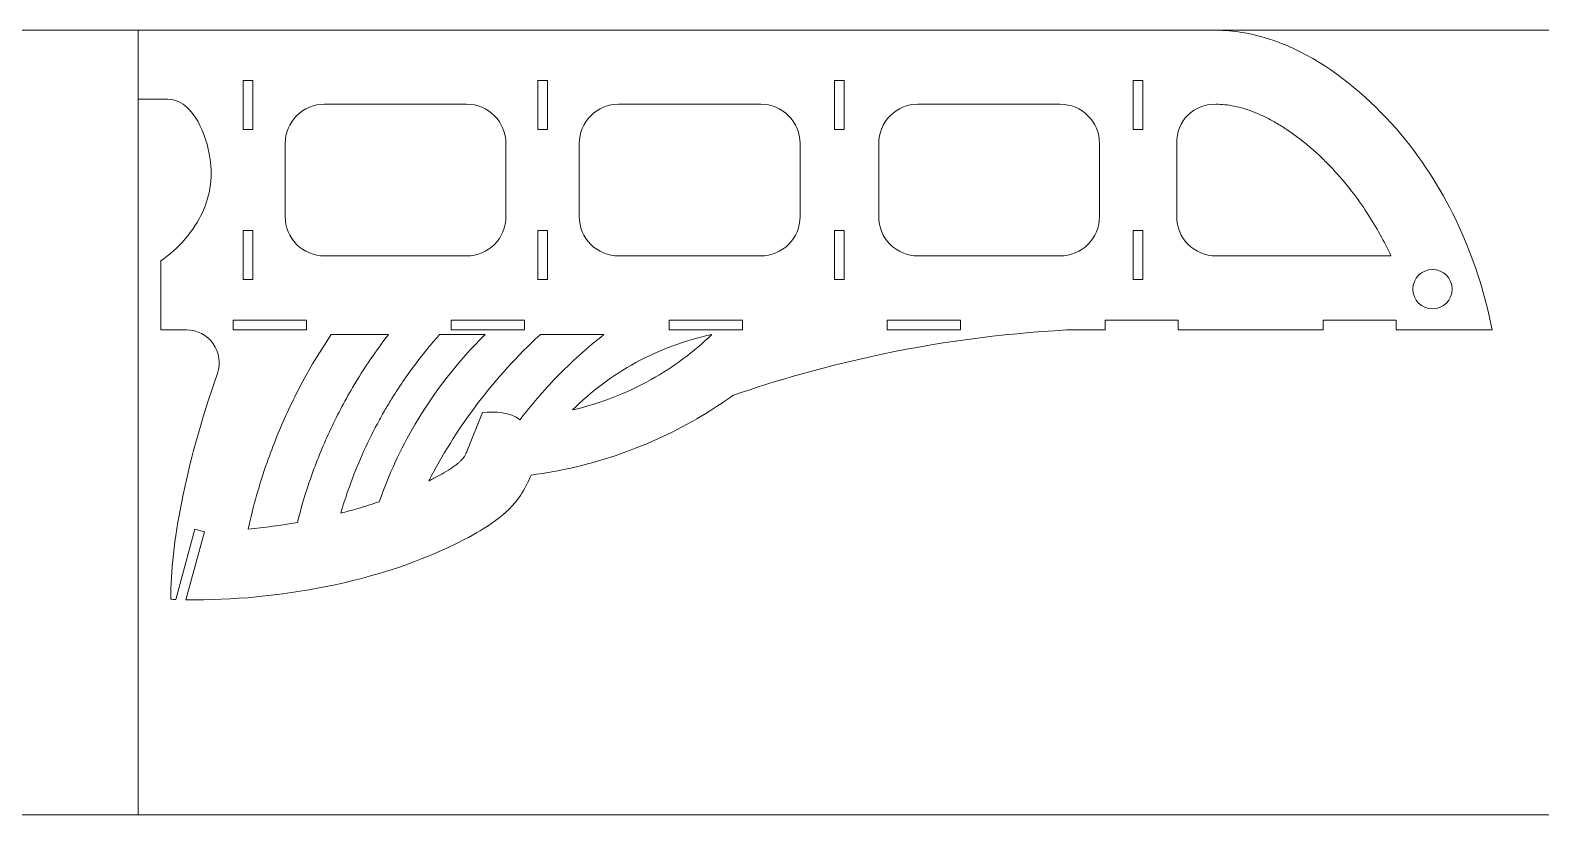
# Model space of a CAD drawing. Header units: centimetres. Extents: x -99 to 99, y -31 to 17.
# Drawn here: x -37 to 24.6, y -15.2 to 16.8 of the extents above; entities that cross this region are included whole.
import ezdxf

# ---------------------------------------------------------------- set-up
doc = ezdxf.new("R2010")
doc.units = ezdxf.units.CM
doc.header["$MEASUREMENT"] = 0
doc.layers.add('layer 1', color=7, linetype='Continuous')

msp = doc.modelspace()

# ---------------------------------------------------------------- linework, layer by layer
at = {"layer": 'layer 1', "color": 1, "lineweight": 9}
for points, knots in [([(-98.60657, -15.20719), (-98.60657, -15.20719), (-32.60657, -15.20719), (-32.60657, -15.20719), (-32.60657, -15.20719), (-32.60657, -15.20719), (-32.60657, 16.79281), (-32.60657, 16.79281), (-32.60657, 16.79281), (-32.60657, 16.79281), (-98.60657, 16.79281), (-98.60657, 16.79281), (-98.60657, 16.79281), (-98.60657, 16.79281), (-98.60657, -15.20719), (-98.60657, -15.20719)], [0, 0, 0, 0, 0.2, 0.2, 0.2, 0.2, 0.4, 0.4, 0.4, 0.4, 0.6, 0.6, 0.6, 0.6, 1, 1, 1, 1]), ([(33.39343, -15.20719), (33.39343, -15.20719), (-32.60657, -15.20719), (-32.60657, -15.20719), (-32.60657, -15.20719), (-32.60657, -15.20719), (-32.60657, 16.79281), (-32.60657, 16.79281), (-32.60657, 16.79281), (-32.60657, 16.79281), (33.39343, 16.79281), (33.39343, 16.79281), (33.39343, 16.79281), (33.39343, 16.79281), (33.39343, -15.20719), (33.39343, -15.20719)], [0, 0, 0, 0, 0.2, 0.2, 0.2, 0.2, 0.4, 0.4, 0.4, 0.4, 0.6, 0.6, 0.6, 0.6, 1, 1, 1, 1]), ([(22.61719, 4.56781), (22.07613, 7.29613), (20.93159, 10.02104), (19.07854, 12.31885), (19.07854, 12.31885), (17.07281, 14.80601), (14.23701, 16.79281), (11.34647, 16.79281)], [0, 0, 0, 0, 0.33333333, 0.33333333, 0.33333333, 0.33333333, 1, 1, 1, 1]), ([(-32.60657, 13.9779), (-32.2441, 13.9779), (-31.88167, 13.97777), (-31.51917, 13.9779), (-31.51917, 13.9779), (-31.50261, 13.97792), (-31.48606, 13.97792), (-31.46951, 13.9779), (-31.46951, 13.9779), (-31.45926, 13.9779), (-31.44901, 13.97789), (-31.43875, 13.9779), (-31.43875, 13.9779), (-31.42741, 13.97793), (-31.41606, 13.97801), (-31.40475, 13.9779), (-31.40475, 13.9779), (-30.47238, 13.9697), (-29.89882, 12.78421), (-29.70391, 11.74785), (-29.70391, 11.74785), (-29.53881, 10.87), (-29.64541, 10.09916), (-29.9697, 9.38706), (-29.9697, 9.38706), (-30.32834, 8.5996), (-30.95321, 7.88397), (-31.67577, 7.38918)], [0, 0, 0, 0, 0.125, 0.125, 0.125, 0.125, 0.25, 0.25, 0.25, 0.25, 0.375, 0.375, 0.375, 0.375, 0.5, 0.5, 0.5, 0.5, 0.625, 0.625, 0.625, 0.625, 0.75, 0.75, 0.75, 0.75, 1, 1, 1, 1]), ([(-29.36907, 2.79637), (-29.22723, 3.20406), (-29.29155, 3.6552), (-29.54165, 4.00701), (-29.54165, 4.00701), (-29.79175, 4.35884), (-30.19671, 4.56781), (-30.62837, 4.56781)], [0, 0, 0, 0, 0.33333333, 0.33333333, 0.33333333, 0.33333333, 1, 1, 1, 1]), ([(-8.35271, 1.89753), (-6.51986, 2.53016), (-4.64973, 3.05838), (-2.75385, 3.4751), (-2.75385, 3.4751), (-0.11846, 4.05438), (2.56667, 4.4182), (5.25779, 4.56781)], [0, 0, 0, 0, 0.33333333, 0.33333333, 0.33333333, 0.33333333, 1, 1, 1, 1]), ([(-16.58089, -1.35044), (-15.34123, -1.18624), (-14.11442, -0.8969), (-12.93079, -0.48431), (-12.93079, -0.48431), (-11.77813, -0.08252), (-10.66643, 0.43613), (-9.62097, 1.06233), (-9.62097, 1.06233), (-9.18642, 1.32262), (-8.76331, 1.60149), (-8.35271, 1.89753)], [0, 0, 0, 0, 0.25, 0.25, 0.25, 0.25, 0.5, 0.5, 0.5, 0.5, 1, 1, 1, 1]), ([(-30.65291, -6.43495), (-28.73701, -6.46655), (-26.80734, -6.27554), (-24.93279, -5.89759), (-24.93279, -5.89759), (-22.99098, -5.50607), (-21.10829, -4.91394), (-19.30299, -3.97974), (-19.30299, -3.97974), (-18.42019, -3.52291), (-17.55591, -2.98428), (-17.01395, -2.18563), (-17.01395, -2.18563), (-16.83865, -1.92728), (-16.69706, -1.64172), (-16.58089, -1.35044)], [0, 0, 0, 0, 0.2, 0.2, 0.2, 0.2, 0.4, 0.4, 0.4, 0.4, 0.6, 0.6, 0.6, 0.6, 1, 1, 1, 1])]:
    msp.add_open_spline(points, degree=3, knots=knots, dxfattribs=at)
for points in [[(11.34647, 16.79281), (11.34647, 16.79281), (-32.60657, 16.79281), (-32.60657, 16.79281)], [(-32.60657, 16.79281), (-32.60657, 16.79281), (-32.60657, 13.9779), (-32.60657, 13.9779)], [(-31.67577, 7.38918), (-31.67577, 7.38918), (-31.67577, 4.56781), (-31.67577, 4.56781)], [(6.83261, 4.56913), (6.83261, 4.56913), (6.83261, 4.96781), (6.83261, 4.96781)], [(6.83261, 4.96781), (6.83261, 4.96781), (9.81586, 4.96781), (9.81586, 4.96781)], [(9.81586, 4.96781), (9.81586, 4.96781), (9.81586, 4.56913), (9.81586, 4.56913)], [(15.7215, 4.56913), (15.7215, 4.56913), (15.7215, 4.96781), (15.7215, 4.96781)], [(15.7215, 4.96781), (15.7215, 4.96781), (18.70474, 4.96781), (18.70474, 4.96781)], [(18.70474, 4.96781), (18.70474, 4.96781), (18.70474, 4.56913), (18.70474, 4.56913)], [(-31.67577, 4.56781), (-31.67577, 4.56781), (-30.62838, 4.56781), (-30.62838, 4.56781)], [(5.25779, 4.56781), (5.25779, 4.56781), (6.83261, 4.56781), (6.83261, 4.56781)], [(6.83261, 4.56781), (6.83261, 4.56781), (6.83261, 4.56913), (6.83261, 4.56913)], [(9.81586, 4.56913), (9.81586, 4.56913), (9.81586, 4.56781), (9.81586, 4.56781)], [(9.81586, 4.56781), (9.81586, 4.56781), (15.7215, 4.56781), (15.7215, 4.56781)], [(15.7215, 4.56781), (15.7215, 4.56781), (15.7215, 4.56913), (15.7215, 4.56913)], [(18.70474, 4.56913), (18.70474, 4.56913), (18.70474, 4.56781), (18.70474, 4.56781)], [(18.70474, 4.56781), (18.70474, 4.56781), (22.61719, 4.56781), (22.61719, 4.56781)], [(-29.36907, 2.79637), (-30.72577, -1.10331), (-31.26453, -4.18492), (-31.27326, -6.41687)], [(-31.06463, -6.42471), (-31.06463, -6.42471), (-30.28649, -3.56084), (-30.28649, -3.56084)], [(-29.90049, -3.66574), (-29.90049, -3.66574), (-30.65291, -6.43495), (-30.65291, -6.43495)], [(-30.28649, -3.56084), (-30.28649, -3.56084), (-29.90049, -3.66574), (-29.90049, -3.66574)], [(-31.27326, -6.41687), (-31.20374, -6.41978), (-31.13421, -6.42239), (-31.06463, -6.42471)]]:
    msp.add_open_spline(points, degree=3, dxfattribs=at)
at = {"layer": 'layer 1', "color": 5, "lineweight": 9}
for points in [[(-28.32257, 12.73658), (-28.32257, 12.73658), (-28.32257, 14.7366), (-28.32257, 14.7366)], [(-28.32257, 14.7366), (-28.32257, 14.7366), (-27.92257, 14.7366), (-27.92257, 14.7366)], [(-27.92257, 14.7366), (-27.92257, 14.7366), (-27.92257, 12.73658), (-27.92257, 12.73658)], [(-16.30909, 12.73658), (-16.30909, 12.73658), (-16.30909, 14.7366), (-16.30909, 14.7366)], [(-16.30909, 14.7366), (-16.30909, 14.7366), (-15.90909, 14.7366), (-15.90909, 14.7366)], [(-15.90909, 14.7366), (-15.90909, 14.7366), (-15.90909, 12.73658), (-15.90909, 12.73658)], [(-4.20673, 12.73658), (-4.20673, 12.73658), (-4.20673, 14.7366), (-4.20673, 14.7366)], [(-4.20673, 14.7366), (-4.20673, 14.7366), (-3.80673, 14.7366), (-3.80673, 14.7366)], [(-3.80673, 14.7366), (-3.80673, 14.7366), (-3.80673, 12.73658), (-3.80673, 12.73658)], [(7.97493, 12.73658), (7.97493, 12.73658), (7.97493, 14.7366), (7.97493, 14.7366)], [(7.97493, 14.7366), (7.97493, 14.7366), (8.37493, 14.7366), (8.37493, 14.7366)], [(8.37493, 14.7366), (8.37493, 14.7366), (8.37493, 12.73658), (8.37493, 12.73658)], [(-25.00546, 13.77414), (-25.00546, 13.77414), (-19.20641, 13.77414), (-19.20641, 13.77414)], [(-13.01177, 13.77414), (-13.01177, 13.77414), (-7.21271, 13.77414), (-7.21271, 13.77414)], [(-0.80075, 13.77414), (-0.80075, 13.77414), (4.9983, 13.77414), (4.9983, 13.77414)], [(6.60129, 12.17116), (6.60129, 13.05646), (5.88361, 13.77414), (4.99831, 13.77414)], [(-27.92257, 12.73658), (-27.92257, 12.73658), (-28.32257, 12.73658), (-28.32257, 12.73658)], [(-15.90909, 12.73658), (-15.90909, 12.73658), (-16.30909, 12.73658), (-16.30909, 12.73658)], [(-3.80673, 12.73658), (-3.80673, 12.73658), (-4.20673, 12.73658), (-4.20673, 12.73658)], [(8.37493, 12.73658), (8.37493, 12.73658), (7.97493, 12.73658), (7.97493, 12.73658)], [(-26.60845, 9.18946), (-26.60845, 9.18946), (-26.60845, 12.17116), (-26.60845, 12.17116)], [(-17.60342, 12.17116), (-17.60342, 12.17116), (-17.60342, 9.18946), (-17.60342, 9.18946)], [(-14.61475, 9.18946), (-14.61475, 9.18946), (-14.61475, 12.17116), (-14.61475, 12.17116)], [(-5.60971, 12.17116), (-5.60971, 12.17116), (-5.60971, 9.18946), (-5.60971, 9.18946)], [(-2.40374, 9.18946), (-2.40374, 9.18946), (-2.40374, 12.17116), (-2.40374, 12.17116)], [(6.60129, 12.17116), (6.60129, 12.17116), (6.60129, 9.18946), (6.60129, 9.18946)], [(9.74855, 9.18946), (9.74855, 9.18946), (9.74855, 12.17116), (9.74855, 12.17116)], [(-28.32257, 6.62402), (-28.32257, 6.62402), (-28.32257, 8.62404), (-28.32257, 8.62404)], [(-28.32257, 8.62404), (-28.32257, 8.62404), (-27.92257, 8.62404), (-27.92257, 8.62404)], [(-27.92257, 8.62404), (-27.92257, 8.62404), (-27.92257, 6.62402), (-27.92257, 6.62402)], [(-16.30909, 6.62402), (-16.30909, 6.62402), (-16.30909, 8.62404), (-16.30909, 8.62404)], [(-16.30909, 8.62404), (-16.30909, 8.62404), (-15.90909, 8.62404), (-15.90909, 8.62404)], [(-15.90909, 8.62404), (-15.90909, 8.62404), (-15.90909, 6.62402), (-15.90909, 6.62402)], [(-4.20673, 6.62402), (-4.20673, 6.62402), (-4.20673, 8.62404), (-4.20673, 8.62404)], [(-4.20673, 8.62404), (-4.20673, 8.62404), (-3.80673, 8.62404), (-3.80673, 8.62404)], [(-3.80673, 8.62404), (-3.80673, 8.62404), (-3.80673, 6.62402), (-3.80673, 6.62402)], [(7.97493, 6.62402), (7.97493, 6.62402), (7.97493, 8.62404), (7.97493, 8.62404)], [(7.97493, 8.62404), (7.97493, 8.62404), (8.37493, 8.62404), (8.37493, 8.62404)], [(8.37493, 8.62404), (8.37493, 8.62404), (8.37493, 6.62402), (8.37493, 6.62402)], [(-19.20641, 7.58648), (-19.20641, 7.58648), (-25.00546, 7.58648), (-25.00546, 7.58648)], [(-7.21271, 7.58648), (-7.21271, 7.58648), (-13.01177, 7.58648), (-13.01177, 7.58648)], [(4.9983, 7.58648), (4.9983, 7.58648), (-0.80075, 7.58648), (-0.80075, 7.58648)], [(18.48649, 7.58648), (18.48649, 7.58648), (11.35155, 7.58648), (11.35155, 7.58648)], [(-27.92257, 6.62402), (-27.92257, 6.62402), (-28.32257, 6.62402), (-28.32257, 6.62402)], [(-15.90909, 6.62402), (-15.90909, 6.62402), (-16.30909, 6.62402), (-16.30909, 6.62402)], [(-3.80673, 6.62402), (-3.80673, 6.62402), (-4.20673, 6.62402), (-4.20673, 6.62402)], [(8.37493, 6.62402), (8.37493, 6.62402), (7.97493, 6.62402), (7.97493, 6.62402)], [(-28.72294, 4.56913), (-28.72294, 4.56913), (-28.72294, 4.96913), (-28.72294, 4.96913)], [(-28.72294, 4.96913), (-28.72294, 4.96913), (-25.7397, 4.96913), (-25.7397, 4.96913)], [(-25.7397, 4.96913), (-25.7397, 4.96913), (-25.7397, 4.56913), (-25.7397, 4.56913)], [(-19.83406, 4.56913), (-19.83406, 4.56913), (-19.83406, 4.96913), (-19.83406, 4.96913)], [(-19.83406, 4.96913), (-19.83406, 4.96913), (-16.85081, 4.96913), (-16.85081, 4.96913)], [(-16.85081, 4.96913), (-16.85081, 4.96913), (-16.85081, 4.56913), (-16.85081, 4.56913)], [(-10.94517, 4.56913), (-10.94517, 4.56913), (-10.94517, 4.96913), (-10.94517, 4.96913)], [(-10.94517, 4.96913), (-10.94517, 4.96913), (-7.96193, 4.96913), (-7.96193, 4.96913)], [(-7.96193, 4.96913), (-7.96193, 4.96913), (-7.96193, 4.56913), (-7.96193, 4.56913)], [(-2.05627, 4.56913), (-2.05627, 4.56913), (-2.05627, 4.96913), (-2.05627, 4.96913)], [(-2.05627, 4.96913), (-2.05627, 4.96913), (0.92697, 4.96913), (0.92697, 4.96913)], [(0.92697, 4.96913), (0.92697, 4.96913), (0.92697, 4.56913), (0.92697, 4.56913)], [(-25.7397, 4.56913), (-25.7397, 4.56913), (-28.72294, 4.56913), (-28.72294, 4.56913)], [(-24.72629, 4.38084), (-24.72629, 4.38084), (-22.3919, 4.38084), (-22.3919, 4.38084)], [(-20.31091, 4.38084), (-20.31091, 4.38084), (-18.45187, 4.38084), (-18.45187, 4.38084)], [(-16.85081, 4.56913), (-16.85081, 4.56913), (-19.83406, 4.56913), (-19.83406, 4.56913)], [(-16.20137, 4.38084), (-16.20137, 4.38084), (-13.60618, 4.38084), (-13.60618, 4.38084)], [(-7.96193, 4.56913), (-7.96193, 4.56913), (-10.94517, 4.56913), (-10.94517, 4.56913)], [(0.92697, 4.56913), (0.92697, 4.56913), (-2.05627, 4.56913), (-2.05627, 4.56913)], [(-17.03145, 0.90513), (-17.42687, 1.21004), (-18.0471, 1.25081), (-18.56471, 1.19781)], [(-18.56471, 1.19781), (-18.56471, 1.19781), (-19.1693, -0.31814), (-19.1693, -0.31814)], [(-25.56081, -1.46011), (-25.7711, -2.05974), (-25.95477, -2.66838), (-26.11127, -3.28424)], [(-22.77138, -2.43839), (-22.77139, -2.43843), (-22.77141, -2.43847), (-22.77142, -2.43851)], [(-26.11127, -3.28424), (-26.7761, -3.40092), (-27.44562, -3.49103), (-28.11775, -3.55287)]]:
    msp.add_open_spline(points, degree=3, dxfattribs=at)
for points, knots in [([(-25.00546, 13.77414), (-25.43061, 13.77414), (-25.83833, 13.60526), (-26.13894, 13.30464), (-26.13894, 13.30464), (-26.43957, 13.00402), (-26.60845, 12.59629), (-26.60845, 12.17116)], [0, 0, 0, 0, 0.33333333, 0.33333333, 0.33333333, 0.33333333, 1, 1, 1, 1]), ([(-17.60342, 12.17116), (-17.60342, 12.59629), (-17.77231, 13.00402), (-18.07293, 13.30464), (-18.07293, 13.30464), (-18.37354, 13.60526), (-18.78127, 13.77414), (-19.20641, 13.77414)], [0, 0, 0, 0, 0.33333333, 0.33333333, 0.33333333, 0.33333333, 1, 1, 1, 1]), ([(-13.01177, 13.77414), (-13.4369, 13.77414), (-13.84462, 13.60526), (-14.14525, 13.30464), (-14.14525, 13.30464), (-14.44586, 13.00402), (-14.61475, 12.59629), (-14.61475, 12.17116)], [0, 0, 0, 0, 0.33333333, 0.33333333, 0.33333333, 0.33333333, 1, 1, 1, 1]), ([(-5.60971, 12.17116), (-5.60971, 12.59629), (-5.77861, 13.00402), (-6.07922, 13.30464), (-6.07922, 13.30464), (-6.37985, 13.60526), (-6.78757, 13.77414), (-7.21271, 13.77414)], [0, 0, 0, 0, 0.33333333, 0.33333333, 0.33333333, 0.33333333, 1, 1, 1, 1]), ([(-0.80075, 13.77414), (-1.22589, 13.77414), (-1.63362, 13.60526), (-1.93423, 13.30464), (-1.93423, 13.30464), (-2.23486, 13.00402), (-2.40374, 12.59629), (-2.40374, 12.17116)], [0, 0, 0, 0, 0.33333333, 0.33333333, 0.33333333, 0.33333333, 1, 1, 1, 1]), ([(9.74855, 12.17116), (9.74855, 13.1092), (10.41142, 13.77292), (11.34946, 13.77414), (11.34946, 13.77414), (11.46926, 13.77404), (11.58903, 13.76738), (11.70817, 13.7549), (11.70817, 13.7549), (11.83594, 13.74153), (11.96298, 13.72144), (12.08883, 13.69566), (12.08883, 13.69566), (12.22393, 13.668), (12.35765, 13.63376), (12.48969, 13.59401), (12.48969, 13.59401), (12.63153, 13.55132), (12.77142, 13.50225), (12.90922, 13.4479), (12.90922, 13.4479), (13.05655, 13.3898), (13.2015, 13.32564), (13.34398, 13.25645), (13.34398, 13.25645), (13.49529, 13.18298), (13.64382, 13.10384), (13.78959, 13.01994), (13.78959, 13.01994), (13.94311, 12.93158), (14.09359, 12.83794), (14.24107, 12.73985), (14.24107, 12.73985), (14.39507, 12.63742), (14.54582, 12.53013), (14.69339, 12.41866), (14.69339, 12.41866), (14.84617, 12.30326), (14.99555, 12.1834), (15.14162, 12.05964), (15.14162, 12.05964), (15.29158, 11.93258), (15.43805, 11.80142), (15.5811, 11.66664), (15.5811, 11.66664), (15.72675, 11.5294), (15.86885, 11.3884), (16.00742, 11.24402), (16.00742, 11.24402), (16.14738, 11.0982), (16.28375, 10.94892), (16.4165, 10.79649), (16.4165, 10.79649), (16.57202, 10.6179), (16.72257, 10.435), (16.86802, 10.24812), (16.86802, 10.24812), (17.09719, 9.95368), (17.3137, 9.64938), (17.51731, 9.33672), (17.51731, 9.33672), (17.70475, 9.0489), (17.88127, 8.75401), (18.04687, 8.45312), (18.04687, 8.45312), (18.2031, 8.16929), (18.34961, 7.88013), (18.48649, 7.58648)], [0, 0, 0, 0, 0.05555556, 0.05555556, 0.05555556, 0.05555556, 0.11111111, 0.11111111, 0.11111111, 0.11111111, 0.16666667, 0.16666667, 0.16666667, 0.16666667, 0.22222222, 0.22222222, 0.22222222, 0.22222222, 0.27777778, 0.27777778, 0.27777778, 0.27777778, 0.33333333, 0.33333333, 0.33333333, 0.33333333, 0.38888889, 0.38888889, 0.38888889, 0.38888889, 0.44444444, 0.44444444, 0.44444444, 0.44444444, 0.5, 0.5, 0.5, 0.5, 0.55555556, 0.55555556, 0.55555556, 0.55555556, 0.61111111, 0.61111111, 0.61111111, 0.61111111, 0.66666667, 0.66666667, 0.66666667, 0.66666667, 0.72222222, 0.72222222, 0.72222222, 0.72222222, 0.77777778, 0.77777778, 0.77777778, 0.77777778, 0.83333333, 0.83333333, 0.83333333, 0.83333333, 0.88888889, 0.88888889, 0.88888889, 0.88888889, 1, 1, 1, 1]), ([(-26.60845, 9.18946), (-26.60845, 8.76433), (-26.43957, 8.3566), (-26.13894, 8.05598), (-26.13894, 8.05598), (-25.83833, 7.75536), (-25.43061, 7.58648), (-25.00546, 7.58648)], [0, 0, 0, 0, 0.33333333, 0.33333333, 0.33333333, 0.33333333, 1, 1, 1, 1]), ([(-19.20641, 7.58648), (-18.78127, 7.58648), (-18.37354, 7.75536), (-18.07293, 8.05598), (-18.07293, 8.05598), (-17.77231, 8.3566), (-17.60342, 8.76433), (-17.60342, 9.18946)], [0, 0, 0, 0, 0.33333333, 0.33333333, 0.33333333, 0.33333333, 1, 1, 1, 1]), ([(-14.61475, 9.18946), (-14.61475, 8.76433), (-14.44586, 8.3566), (-14.14525, 8.05598), (-14.14525, 8.05598), (-13.84462, 7.75536), (-13.4369, 7.58648), (-13.01177, 7.58648)], [0, 0, 0, 0, 0.33333333, 0.33333333, 0.33333333, 0.33333333, 1, 1, 1, 1]), ([(-7.21271, 7.58648), (-6.78757, 7.58648), (-6.37985, 7.75536), (-6.07922, 8.05598), (-6.07922, 8.05598), (-5.77861, 8.3566), (-5.60971, 8.76433), (-5.60971, 9.18946)], [0, 0, 0, 0, 0.33333333, 0.33333333, 0.33333333, 0.33333333, 1, 1, 1, 1]), ([(-2.40374, 9.18946), (-2.40374, 8.76433), (-2.23486, 8.3566), (-1.93423, 8.05598), (-1.93423, 8.05598), (-1.63362, 7.75536), (-1.22589, 7.58648), (-0.80075, 7.58648)], [0, 0, 0, 0, 0.33333333, 0.33333333, 0.33333333, 0.33333333, 1, 1, 1, 1]), ([(4.9983, 7.58648), (5.42343, 7.58648), (5.83117, 7.75536), (6.13178, 8.05598), (6.13178, 8.05598), (6.43241, 8.3566), (6.60129, 8.76433), (6.60129, 9.18946)], [0, 0, 0, 0, 0.33333333, 0.33333333, 0.33333333, 0.33333333, 1, 1, 1, 1]), ([(9.74855, 9.18946), (9.74855, 8.76433), (9.91745, 8.3566), (10.21806, 8.05598), (10.21806, 8.05598), (10.51869, 7.75536), (10.92641, 7.58648), (11.35155, 7.58648)], [0, 0, 0, 0, 0.33333333, 0.33333333, 0.33333333, 0.33333333, 1, 1, 1, 1]), ([(20.98445, 6.23058), (20.98445, 6.67424), (20.62481, 7.03389), (20.18115, 7.03389), (20.18115, 7.03389), (19.73751, 7.03389), (19.37786, 6.67424), (19.37786, 6.23058), (19.37786, 6.23058), (19.37786, 5.78694), (19.7375, 5.42729), (20.18115, 5.42729), (20.18115, 5.42729), (20.62481, 5.42729), (20.98445, 5.78693), (20.98445, 6.23058)], [0, 0, 0, 0, 0.2, 0.2, 0.2, 0.2, 0.4, 0.4, 0.4, 0.4, 0.6, 0.6, 0.6, 0.6, 1, 1, 1, 1]), ([(-28.11775, -3.55287), (-27.91501, -2.63171), (-27.65709, -1.72446), (-27.34493, -0.83439), (-27.34493, -0.83439), (-27.10181, -0.14118), (-26.82609, 0.54064), (-26.51809, 1.20757), (-26.51809, 1.20757), (-26.20699, 1.8812), (-25.86298, 2.53964), (-25.48659, 3.17906), (-25.48659, 3.17906), (-25.2461, 3.58764), (-24.99239, 3.98844), (-24.72629, 4.38084)], [0, 0, 0, 0, 0.2, 0.2, 0.2, 0.2, 0.4, 0.4, 0.4, 0.4, 0.6, 0.6, 0.6, 0.6, 1, 1, 1, 1]), ([(-22.3919, 4.38084), (-22.64705, 4.05125), (-22.89243, 3.71408), (-23.12739, 3.3698), (-23.12739, 3.3698), (-23.38335, 2.99476), (-23.62693, 2.61125), (-23.85726, 2.21996), (-23.85726, 2.21996), (-24.20186, 1.63453), (-24.51679, 1.03164), (-24.80162, 0.41489), (-24.80162, 0.41489), (-25.08443, -0.19751), (-25.33757, -0.82358), (-25.56081, -1.46011)], [0, 0, 0, 0, 0.2, 0.2, 0.2, 0.2, 0.4, 0.4, 0.4, 0.4, 0.6, 0.6, 0.6, 0.6, 1, 1, 1, 1]), ([(-24.34387, -2.90711), (-24.25235, -2.59936), (-24.15345, -2.29392), (-24.04719, -1.99095), (-24.04719, -1.99095), (-23.89249, -1.54983), (-23.72229, -1.11415), (-23.53662, -0.68515), (-23.53662, -0.68515), (-23.35038, -0.25484), (-23.14858, 0.16874), (-22.93133, 0.58426), (-22.93133, 0.58426), (-22.82243, 0.79252), (-22.70966, 0.99876), (-22.59302, 1.20277), (-22.59302, 1.20277), (-22.50215, 1.36169), (-22.40894, 1.51928), (-22.31343, 1.67545), (-22.31343, 1.67545), (-22.14977, 1.94306), (-21.97934, 2.20653), (-21.80251, 2.46564), (-21.80251, 2.46564), (-21.44951, 2.98288), (-21.07105, 3.48269), (-20.66963, 3.96332), (-20.66963, 3.96332), (-20.55201, 4.10416), (-20.43242, 4.24334), (-20.31091, 4.38084)], [0, 0, 0, 0, 0.11111111, 0.11111111, 0.11111111, 0.11111111, 0.22222222, 0.22222222, 0.22222222, 0.22222222, 0.33333333, 0.33333333, 0.33333333, 0.33333333, 0.44444444, 0.44444444, 0.44444444, 0.44444444, 0.55555556, 0.55555556, 0.55555556, 0.55555556, 0.66666667, 0.66666667, 0.66666667, 0.66666667, 0.77777778, 0.77777778, 0.77777778, 0.77777778, 1, 1, 1, 1]), ([(-18.45187, 4.38084), (-19.55189, 3.2915), (-20.52242, 2.0581), (-21.30983, 0.72044), (-21.30983, 0.72044), (-21.90007, -0.28228), (-22.38741, -1.34358), (-22.77138, -2.43839)], [0, 0, 0, 0, 0.33333333, 0.33333333, 0.33333333, 0.33333333, 1, 1, 1, 1]), ([(-20.75106, -1.59014), (-20.71738, -1.52496), (-20.68338, -1.45996), (-20.64905, -1.39514), (-20.64905, -1.39514), (-20.09362, -0.34608), (-19.45238, 0.66002), (-18.73121, 1.60537), (-18.73121, 1.60537), (-17.97733, 2.59357), (-17.1361, 3.51536), (-16.22563, 4.3584), (-16.22563, 4.3584), (-16.21755, 4.36589), (-16.20946, 4.37336), (-16.20137, 4.38084)], [0, 0, 0, 0, 0.2, 0.2, 0.2, 0.2, 0.4, 0.4, 0.4, 0.4, 0.6, 0.6, 0.6, 0.6, 1, 1, 1, 1]), ([(-13.60618, 4.38084), (-14.29218, 3.84258), (-14.94285, 3.2573), (-15.5499, 2.63021), (-15.5499, 2.63021), (-16.07763, 2.08506), (-16.57241, 1.50832), (-17.03145, 0.90513)], [0, 0, 0, 0, 0.33333333, 0.33333333, 0.33333333, 0.33333333, 1, 1, 1, 1]), ([(-14.89074, 1.30492), (-14.12539, 2.05985), (-13.25522, 2.7186), (-12.3075, 3.23569), (-12.3075, 3.23569), (-11.33567, 3.76594), (-10.2823, 4.14724), (-9.20497, 4.38084)], [0, 0, 0, 0, 0.33333333, 0.33333333, 0.33333333, 0.33333333, 1, 1, 1, 1]), ([(-9.20497, 4.38084), (-9.94889, 3.67138), (-10.78131, 3.04745), (-11.68167, 2.54328), (-11.68167, 2.54328), (-12.6859, 1.98093), (-13.77466, 1.56758), (-14.89074, 1.30492)], [0, 0, 0, 0, 0.33333333, 0.33333333, 0.33333333, 0.33333333, 1, 1, 1, 1]), ([(-19.1693, -0.31814), (-19.19097, -0.37244), (-19.21422, -0.42615), (-19.23986, -0.47871), (-19.23986, -0.47871), (-19.25818, -0.51627), (-19.27773, -0.55324), (-19.29943, -0.58895), (-19.29943, -0.58895), (-19.30634, -0.60032), (-19.31347, -0.61158), (-19.32098, -0.62256), (-19.32098, -0.62256), (-19.32631, -0.63038), (-19.33183, -0.63806), (-19.3375, -0.64563), (-19.3375, -0.64563), (-19.35163, -0.66454), (-19.36666, -0.68276), (-19.38226, -0.70048), (-19.38226, -0.70048), (-19.40262, -0.72362), (-19.42395, -0.74587), (-19.44593, -0.76748), (-19.44593, -0.76748), (-19.4735, -0.79459), (-19.50207, -0.82066), (-19.53133, -0.84594), (-19.53133, -0.84594), (-19.56665, -0.87647), (-19.60295, -0.90584), (-19.63993, -0.93434), (-19.63993, -0.93434), (-19.66578, -0.95426), (-19.69198, -0.97375), (-19.71845, -0.99286), (-19.71845, -0.99286), (-19.76642, -1.02751), (-19.81527, -1.06094), (-19.86473, -1.09344), (-19.86473, -1.09344), (-19.9811, -1.16996), (-20.10073, -1.24142), (-20.22199, -1.30992), (-20.22199, -1.30992), (-20.29078, -1.34879), (-20.3601, -1.38671), (-20.42979, -1.42392), (-20.42979, -1.42392), (-20.46649, -1.44352), (-20.50329, -1.46294), (-20.54018, -1.48218), (-20.54018, -1.48218), (-20.60235, -1.51463), (-20.66477, -1.54664), (-20.72738, -1.57823), (-20.72738, -1.57823), (-20.73527, -1.5822), (-20.74317, -1.58618), (-20.75106, -1.59014)], [0, 0, 0, 0, 0.0625, 0.0625, 0.0625, 0.0625, 0.125, 0.125, 0.125, 0.125, 0.1875, 0.1875, 0.1875, 0.1875, 0.25, 0.25, 0.25, 0.25, 0.3125, 0.3125, 0.3125, 0.3125, 0.375, 0.375, 0.375, 0.375, 0.4375, 0.4375, 0.4375, 0.4375, 0.5, 0.5, 0.5, 0.5, 0.5625, 0.5625, 0.5625, 0.5625, 0.625, 0.625, 0.625, 0.625, 0.6875, 0.6875, 0.6875, 0.6875, 0.75, 0.75, 0.75, 0.75, 0.8125, 0.8125, 0.8125, 0.8125, 0.875, 0.875, 0.875, 0.875, 1, 1, 1, 1]), ([(-22.77142, -2.43851), (-23.05999, -2.53827), (-23.35111, -2.63066), (-23.64421, -2.71626), (-23.64421, -2.71626), (-23.87627, -2.78403), (-24.10957, -2.84754), (-24.34387, -2.90711)], [0, 0, 0, 0, 0.33333333, 0.33333333, 0.33333333, 0.33333333, 1, 1, 1, 1])]:
    msp.add_open_spline(points, degree=3, knots=knots, dxfattribs=at)

doc.saveas('drawing.dxf')
